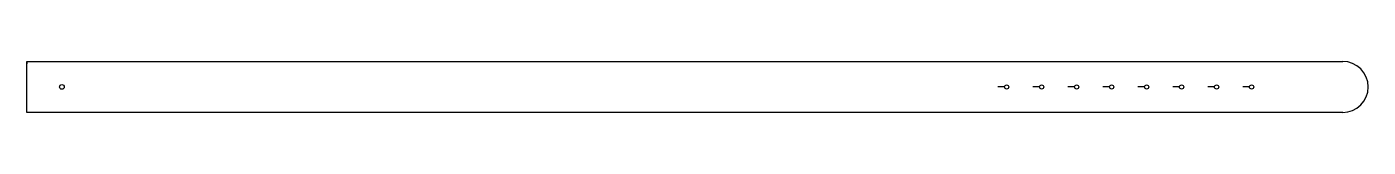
# Model space of a CAD drawing. Header units: millimetres. Extents: x 67 to 1217, y 5 to 48.
import ezdxf

# ---------------------------------------------------------------- set-up
doc = ezdxf.new("R2010")
doc.units = ezdxf.units.MM
doc.header["$MEASUREMENT"] = 0

# ---------------------------------------------------------------- blocks, each defined once
blk = doc.blocks.new('*U6')
at = {"linetype": 'Continuous'}
blk.add_line((1.8, 0), (7.55, 0), dxfattribs=at)
blk.add_circle((0, 0), 1.8, dxfattribs=at)
blk.add_circle((0, 0), 1.8, dxfattribs=at)
blk = doc.blocks.new('*U7')
at = {"color": 0, "linetype": 'ByBlock', "lineweight": -2, "transparency": 16777216, "rotation": 180}
for p in [(907.3, 26.4), (937.3, 26.4), (967.3, 26.4), (997.3, 26.4), (1027.3, 26.4), (1057.3, 26.4), (1087.3, 26.4), (1117.3, 26.4)]:
    blk.add_blockref('*U6', p, dxfattribs=at)

msp = doc.modelspace()

# ---------------------------------------------------------------- linework, layer by layer
for p, q in [((67.3, 48.2), (67.3, 46.4)), ((67.3, 4.5), (67.3, 48.2)), ((67.3, 48.2), (1195.4, 48.2)), ((67.3, 4.5), (67.3, 48.2)), ((1217.3, 26.4), (1217.3, 26.4)), ((67.3, 4.5), (67.3, 6.4)), ((1195.4, 4.5), (67.3, 4.5))]:
    msp.add_line(p, q)
msp.add_circle((97.3, 26.4), 2)
msp.add_arc((1195.4, 26.4), 21.9, -90, 90)

# ---------------------------------------------------------------- block references
at = {"linetype": 'Continuous'}
msp.add_blockref('*U7', (0, 0), dxfattribs=at)

doc.saveas('drawing.dxf')
